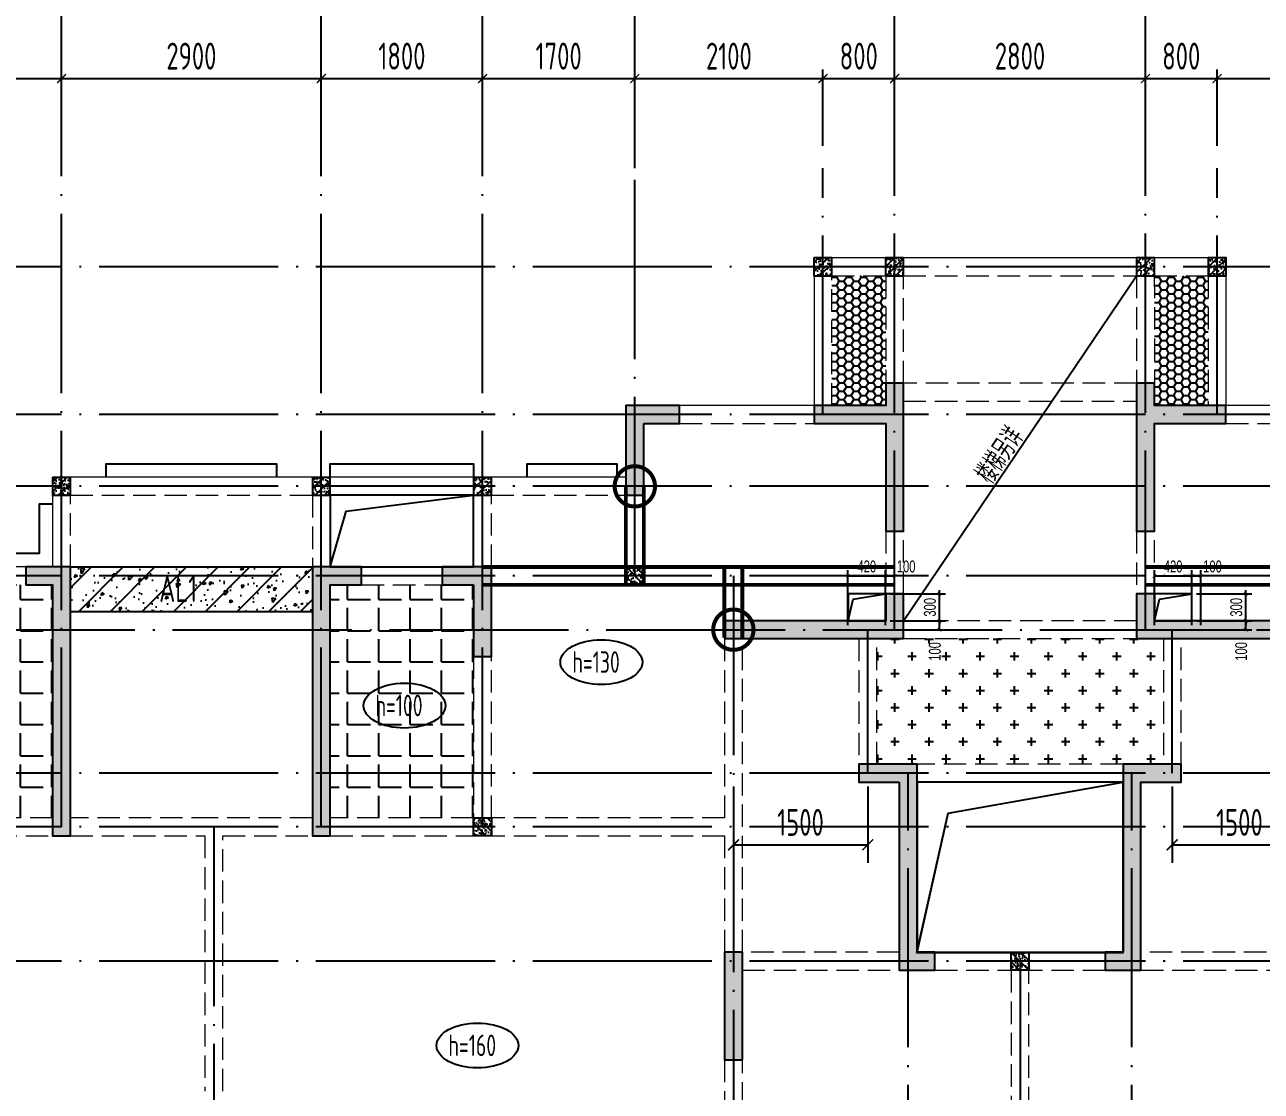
# Model space of a CAD drawing. Extents: x -812054 to 22247, y -644080 to 1003627.
# Drawn here: x -341071 to -327267, y -359974 to -348074 of the extents above; entities that cross this region are included whole.
import ezdxf
from ezdxf.enums import TextEntityAlignment as Align

# ---------------------------------------------------------------- set-up
doc = ezdxf.new("R2010")
doc.units = 0
doc.header["$LTSCALE"] = 1000
for name, pattern in [('DASH', [0.35, 0.25, -0.1]), ('DASHED', [0.75, 0.5, -0.25]), ('DOTE', [2.42, 2, -0.2, 0.02, -0.2])]:
    doc.linetypes.add(name, pattern=pattern)
doc.layers.get('0').update_dxf_attribs({"linetype": 'CONTINUOUS'})
doc.layers.get('DEFPOINTS').update_dxf_attribs({"linetype": 'CONTINUOUS'})
doc.layers.add('+公共字体', color=7, linetype='CONTINUOUS', lineweight=20)
for name, color, linetype in [('A-AXIS', 1, 'CONTINUOUS'), ('A-DOTE', 10, 'DOTE'), ('BEAM', 4, 'DASHED'), ('ROOF', 183, 'CONTINUOUS'), ('S-B板填充', 251, 'CONTINUOUS'), ('S-B板标注', 3, 'CONTINUOUS'), ('S-B板配筋号', 7, 'CONTINUOUS'), ('S-C承台编号', 6, 'CONTINUOUS'), ('S-D洞口', 4, 'CONTINUOUS'), ('S-D洞口标注', 3, 'CONTINUOUS'), ('S-L主梁线', 4, 'DASH'), ('S-Q墙填充', 252, 'CONTINUOUS'), ('S-Q墙实线', 6, 'CONTINUOUS'), ('S-Q墙标注', 3, 'CONTINUOUS'), ('S-Y一般标注', 3, 'CONTINUOUS'), ('S-板正筋', 2, 'CONTINUOUS'), ('S-构造柱', 212, 'CONTINUOUS'), ('TEXT', 2, 'CONTINUOUS'), ('水平筋标注', 7, 'CONTINUOUS'), ('看线', 251, 'CONTINUOUS')]:
    doc.layers.add(name, color=color, linetype=linetype)
doc.layers.add('配箍校核', color=34, linetype='CONTINUOUS', plot=False)
doc.styles.add('TSSD_DIMENSION', font='Tssdeng.shx', dxfattribs={"width": 0.7, "bigfont": 'tssdchn.shx'})
doc.styles.add('TSSD_REIN', font='tssdeng.shx', dxfattribs={"width": 0.7, "height": 300, "bigfont": 'tssdchn.shx'})
doc.styles.add('结构文字', font='zstxt.shx', dxfattribs={"width": 0.7, "bigfont": 'zshz.shx'})
doc.dimstyles.new('STRUCK', dxfattribs={"dimtxt": 400, "dimasz": 121, "dimexe": 200, "dimexo": 150, "dimgap": 115, "dimtad": 1, "dimdec": 0, "dimdsep": 46, "dimtxsty": '结构文字', "dimblk": 'ARCHTICK', "dimcen": 400, "dimclrd": 3, "dimclre": 3, "dimclrt": 7, "dimadec": 0, "dimazin": 0, "dimtfac": 1, "dimtdec": 0, "dimtix": 1, "dimtmove": 2, "dimatfit": 3, "dimldrblk": '_DIMX', "dimfxl": 1, "dimtolj": 1, "dimtzin": 0, "dimarcsym": 0})
doc.dimstyles.new('STRUCK30', dxfattribs={"dimscale": 0.33333, "dimtxt": 400, "dimasz": 121, "dimexe": 200, "dimexo": 150, "dimgap": 115, "dimtad": 1, "dimdec": 0, "dimdsep": 46, "dimtxsty": '结构文字', "dimblk": 'ARCHTICK', "dimcen": 400, "dimclrd": 3, "dimclre": 3, "dimclrt": 7, "dimadec": 0, "dimazin": 0, "dimtfac": 1, "dimtdec": 0, "dimtix": 1, "dimtmove": 2, "dimatfit": 3, "dimldrblk": '_DIMX', "dimfxl": 1, "dimtolj": 1, "dimtzin": 0, "dimarcsym": 0})
doc.dimstyles.new('TSSD_100_100', dxfattribs={"dimtxt": 300, "dimasz": 100, "dimexe": 100, "dimexo": 250, "dimgap": 100, "dimtad": 1, "dimdec": 0, "dimzin": 0, "dimdsep": 46, "dimtxsty": 'TSSD_DIMENSION', "dimblk": 'ARCHTICK', "dimcen": 0, "dimdle": 100, "dimclrt": 7, "dimadec": 0, "dimazin": 0, "dimtfac": 1, "dimtdec": 0, "dimtix": 1, "dimtmove": 2, "dimatfit": 3, "dimldrblk": 'ARCHTICK', "dimfxl": 1, "dimtolj": 1, "dimtzin": 0, "dimarcsym": 0})

# ---------------------------------------------------------------- blocks, each defined once
blk = doc.blocks.new('_ArchTick')
at = {"color": 0, "linetype": 'ByBlock', "const_width": 0.15}
blk.add_lwpolyline([(-0.5, -0.5), (0.5, 0.5)], dxfattribs=at)
blk = doc.blocks.new('*D148')
at = {"layer": 'DEFPOINTS', "color": 0, "transparency": 16777216}
for p in [(31400, 19250), (29600, 18250), (31400, 18250)]:
    blk.add_point(p, dxfattribs=at)
at = {"layer": 'S-Y一般标注', "color": 0, "lineweight": -2, "transparency": 16777216}
for p, q in [((29600, 18500), (29600, 19350)), ((31400, 18500), (31400, 19350)), ((29500, 19250), (31500, 19250))]:
    blk.add_line(p, q, dxfattribs=at)
at = {"layer": 'S-Y一般标注', "color": 0, "lineweight": -2, "transparency": 16777216, "xscale": 100, "yscale": 100, "zscale": 100, "rotation": 180}
blk.add_blockref('_ArchTick', (29600, 19250), dxfattribs=at)
at = {"layer": 'S-Y一般标注', "color": 0, "lineweight": -2, "transparency": 16777216, "xscale": 100, "yscale": 100, "zscale": 100}
blk.add_blockref('_ArchTick', (31400, 19250), dxfattribs=at)
at = {"layer": 'S-Y一般标注', "color": 7, "transparency": 16777216, "insert": (30500, 19500), "char_height": 300, "attachment_point": 5, "style": 'TSSD_DIMENSION'}
blk.add_mtext('\\A1;1800', dxfattribs=at)
blk = doc.blocks.new('*D149')
at = {"layer": 'DEFPOINTS', "color": 0, "transparency": 16777216}
for p in [(34300, 19250), (31400, 18250), (34300, 18250)]:
    blk.add_point(p, dxfattribs=at)
at = {"layer": 'S-Y一般标注', "color": 0, "lineweight": -2, "transparency": 16777216}
for p, q in [((31400, 18500), (31400, 19350)), ((34300, 18500), (34300, 19350)), ((31300, 19250), (34400, 19250))]:
    blk.add_line(p, q, dxfattribs=at)
at = {"layer": 'S-Y一般标注', "color": 0, "lineweight": -2, "transparency": 16777216, "xscale": 100, "yscale": 100, "zscale": 100, "rotation": 180}
blk.add_blockref('_ArchTick', (31400, 19250), dxfattribs=at)
at = {"layer": 'S-Y一般标注', "color": 0, "lineweight": -2, "transparency": 16777216, "xscale": 100, "yscale": 100, "zscale": 100}
blk.add_blockref('_ArchTick', (34300, 19250), dxfattribs=at)
at = {"layer": 'S-Y一般标注', "color": 7, "transparency": 16777216, "insert": (32850, 19500), "char_height": 300, "attachment_point": 5, "style": 'TSSD_DIMENSION'}
blk.add_mtext('\\A1;2900', dxfattribs=at)
blk = doc.blocks.new('*D150')
at = {"layer": 'DEFPOINTS', "color": 0, "transparency": 16777216}
for p in [(36100, 19250), (34300, 18250), (36100, 18250)]:
    blk.add_point(p, dxfattribs=at)
at = {"layer": 'S-Y一般标注', "color": 0, "lineweight": -2, "transparency": 16777216}
for p, q in [((34300, 18500), (34300, 19350)), ((36100, 18500), (36100, 19350)), ((34200, 19250), (36200, 19250))]:
    blk.add_line(p, q, dxfattribs=at)
at = {"layer": 'S-Y一般标注', "color": 0, "lineweight": -2, "transparency": 16777216, "xscale": 100, "yscale": 100, "zscale": 100, "rotation": 180}
blk.add_blockref('_ArchTick', (34300, 19250), dxfattribs=at)
at = {"layer": 'S-Y一般标注', "color": 0, "lineweight": -2, "transparency": 16777216, "xscale": 100, "yscale": 100, "zscale": 100}
blk.add_blockref('_ArchTick', (36100, 19250), dxfattribs=at)
at = {"layer": 'S-Y一般标注', "color": 7, "transparency": 16777216, "insert": (35200, 19500), "char_height": 300, "attachment_point": 5, "style": 'TSSD_DIMENSION'}
blk.add_mtext('\\A1;1800', dxfattribs=at)
blk = doc.blocks.new('*D151')
at = {"layer": 'DEFPOINTS', "color": 0, "transparency": 16777216}
for p in [(37800, 19250), (36100, 18250), (37800, 18250)]:
    blk.add_point(p, dxfattribs=at)
at = {"layer": 'S-Y一般标注', "color": 0, "lineweight": -2, "transparency": 16777216}
for p, q in [((36100, 18500), (36100, 19350)), ((37800, 18500), (37800, 19350)), ((36000, 19250), (37900, 19250))]:
    blk.add_line(p, q, dxfattribs=at)
at = {"layer": 'S-Y一般标注', "color": 0, "lineweight": -2, "transparency": 16777216, "xscale": 100, "yscale": 100, "zscale": 100, "rotation": 180}
blk.add_blockref('_ArchTick', (36100, 19250), dxfattribs=at)
at = {"layer": 'S-Y一般标注', "color": 0, "lineweight": -2, "transparency": 16777216, "xscale": 100, "yscale": 100, "zscale": 100}
blk.add_blockref('_ArchTick', (37800, 19250), dxfattribs=at)
at = {"layer": 'S-Y一般标注', "color": 7, "transparency": 16777216, "insert": (36950, 19500), "char_height": 300, "attachment_point": 5, "style": 'TSSD_DIMENSION'}
blk.add_mtext('\\A1;1700', dxfattribs=at)
blk = doc.blocks.new('*D152')
at = {"layer": 'DEFPOINTS', "color": 0, "transparency": 16777216}
for p in [(40700, 19250), (39900, 18250), (40700, 18250)]:
    blk.add_point(p, dxfattribs=at)
at = {"layer": 'S-Y一般标注', "color": 0, "lineweight": -2, "transparency": 16777216}
for p, q in [((39900, 18500), (39900, 19350)), ((40700, 18500), (40700, 19350)), ((39800, 19250), (40800, 19250))]:
    blk.add_line(p, q, dxfattribs=at)
at = {"layer": 'S-Y一般标注', "color": 0, "lineweight": -2, "transparency": 16777216, "xscale": 100, "yscale": 100, "zscale": 100, "rotation": 180}
blk.add_blockref('_ArchTick', (39900, 19250), dxfattribs=at)
at = {"layer": 'S-Y一般标注', "color": 0, "lineweight": -2, "transparency": 16777216, "xscale": 100, "yscale": 100, "zscale": 100}
blk.add_blockref('_ArchTick', (40700, 19250), dxfattribs=at)
at = {"layer": 'S-Y一般标注', "color": 7, "transparency": 16777216, "insert": (40300, 19500), "char_height": 300, "attachment_point": 5, "style": 'TSSD_DIMENSION'}
blk.add_mtext('\\A1;800', dxfattribs=at)
blk = doc.blocks.new('*D153')
at = {"layer": 'DEFPOINTS', "color": 0, "transparency": 16777216}
for p in [(43500, 19250), (40700, 18250), (43500, 18250)]:
    blk.add_point(p, dxfattribs=at)
at = {"layer": 'S-Y一般标注', "color": 0, "lineweight": -2, "transparency": 16777216}
for p, q in [((40700, 18500), (40700, 19350)), ((43500, 18500), (43500, 19350)), ((40600, 19250), (43600, 19250))]:
    blk.add_line(p, q, dxfattribs=at)
at = {"layer": 'S-Y一般标注', "color": 0, "lineweight": -2, "transparency": 16777216, "xscale": 100, "yscale": 100, "zscale": 100, "rotation": 180}
blk.add_blockref('_ArchTick', (40700, 19250), dxfattribs=at)
at = {"layer": 'S-Y一般标注', "color": 0, "lineweight": -2, "transparency": 16777216, "xscale": 100, "yscale": 100, "zscale": 100}
blk.add_blockref('_ArchTick', (43500, 19250), dxfattribs=at)
at = {"layer": 'S-Y一般标注', "color": 7, "transparency": 16777216, "insert": (42100, 19500), "char_height": 300, "attachment_point": 5, "style": 'TSSD_DIMENSION'}
blk.add_mtext('\\A1;2800', dxfattribs=at)
blk = doc.blocks.new('*D154')
at = {"layer": 'DEFPOINTS', "color": 0, "transparency": 16777216}
for p in [(46400, 19250), (44300, 18250), (46400, 18250)]:
    blk.add_point(p, dxfattribs=at)
at = {"layer": 'S-Y一般标注', "color": 0, "lineweight": -2, "transparency": 16777216}
for p, q in [((44300, 18500), (44300, 19350)), ((46400, 18500), (46400, 19350)), ((44200, 19250), (46500, 19250))]:
    blk.add_line(p, q, dxfattribs=at)
at = {"layer": 'S-Y一般标注', "color": 0, "lineweight": -2, "transparency": 16777216, "xscale": 100, "yscale": 100, "zscale": 100, "rotation": 180}
blk.add_blockref('_ArchTick', (44300, 19250), dxfattribs=at)
at = {"layer": 'S-Y一般标注', "color": 0, "lineweight": -2, "transparency": 16777216, "xscale": 100, "yscale": 100, "zscale": 100}
blk.add_blockref('_ArchTick', (46400, 19250), dxfattribs=at)
at = {"layer": 'S-Y一般标注', "color": 7, "transparency": 16777216, "insert": (45742, 19500), "char_height": 300, "attachment_point": 5, "style": 'TSSD_DIMENSION'}
blk.add_mtext('\\A1;2100', dxfattribs=at)
blk = doc.blocks.new('*D172')
at = {"layer": 'DEFPOINTS', "color": 0, "transparency": 16777216}
for p in [(39900, 19250), (37800, 18250), (39900, 18250)]:
    blk.add_point(p, dxfattribs=at)
at = {"layer": 'S-Y一般标注', "color": 0, "lineweight": -2, "transparency": 16777216}
for p, q in [((37800, 18500), (37800, 19350)), ((39900, 18500), (39900, 19350)), ((37700, 19250), (40000, 19250))]:
    blk.add_line(p, q, dxfattribs=at)
at = {"layer": 'S-Y一般标注', "color": 0, "lineweight": -2, "transparency": 16777216, "xscale": 100, "yscale": 100, "zscale": 100, "rotation": 180}
blk.add_blockref('_ArchTick', (37800, 19250), dxfattribs=at)
at = {"layer": 'S-Y一般标注', "color": 0, "lineweight": -2, "transparency": 16777216, "xscale": 100, "yscale": 100, "zscale": 100}
blk.add_blockref('_ArchTick', (39900, 19250), dxfattribs=at)
at = {"layer": 'S-Y一般标注', "color": 7, "transparency": 16777216, "insert": (38850, 19500), "char_height": 300, "attachment_point": 5, "style": 'TSSD_DIMENSION'}
blk.add_mtext('\\A1;2100', dxfattribs=at)
blk = doc.blocks.new('*D173')
at = {"layer": 'DEFPOINTS', "color": 0, "transparency": 16777216}
for p in [(44300, 19250), (43500, 18250), (44300, 18250)]:
    blk.add_point(p, dxfattribs=at)
at = {"layer": 'S-Y一般标注', "color": 0, "lineweight": -2, "transparency": 16777216}
for p, q in [((43500, 18500), (43500, 19350)), ((44300, 18500), (44300, 19350)), ((43400, 19250), (44400, 19250))]:
    blk.add_line(p, q, dxfattribs=at)
at = {"layer": 'S-Y一般标注', "color": 0, "lineweight": -2, "transparency": 16777216, "xscale": 100, "yscale": 100, "zscale": 100, "rotation": 180}
blk.add_blockref('_ArchTick', (43500, 19250), dxfattribs=at)
at = {"layer": 'S-Y一般标注', "color": 0, "lineweight": -2, "transparency": 16777216, "xscale": 100, "yscale": 100, "zscale": 100}
blk.add_blockref('_ArchTick', (44300, 19250), dxfattribs=at)
at = {"layer": 'S-Y一般标注', "color": 7, "transparency": 16777216, "insert": (43900, 19500), "char_height": 300, "attachment_point": 5, "style": 'TSSD_DIMENSION'}
blk.add_mtext('\\A1;800', dxfattribs=at)
blk = doc.blocks.new('20210729.03504727')
at = {"layer": '看线', "color": 202, "ltscale": 0.5}
for points in [[(26800, 10800), (26800, 10950), (28700, 10950), (28700, 10800)], [(29300, 10800), (29300, 10950), (30900, 10950), (30900, 10800)], [(31500, 10800), (31500, 10950), (32500, 10950), (32500, 10800)], [(26200, 10500), (26050, 10500), (26050, 9950), (24500, 9950)]]:
    blk.add_lwpolyline(points, dxfattribs=at)
blk = doc.blocks.new('*D1362')
at = {"layer": 'DEFPOINTS', "color": 0, "transparency": 16777216}
for p in [(-328041, -354424), (-327441, -354424), (-328041, -354724)]:
    blk.add_point(p, dxfattribs=at)
at = {"layer": 'S-D洞口标注', "color": 3, "lineweight": -2, "transparency": 16777216}
for p, q in [((-327991, -354424), (-327374, -354424)), ((-327441, -354424), (-327441, -354383)), ((-327441, -354724), (-327441, -354424)), ((-327991, -354724), (-327374, -354724)), ((-327441, -354724), (-327441, -354764))]:
    blk.add_line(p, q, dxfattribs=at)
at = {"layer": 'S-D洞口标注', "color": 3, "lineweight": -2, "transparency": 16777216, "xscale": 40.33293, "yscale": 40.33293, "zscale": 40.33293}
for p, rotation in [((-327441, -354424), 270), ((-327441, -354724), 90)]:
    blk.add_blockref('_ArchTick', p, dxfattribs=dict(at, rotation=rotation))
at = {"layer": 'S-D洞口标注', "color": 7, "transparency": 16777216, "insert": (-327546, -354574), "char_height": 133.3, "attachment_point": 5, "rotation": 90, "style": '结构文字'}
blk.add_mtext('\\A1;300', dxfattribs=at)
blk = doc.blocks.new('_DIMX')
blk.add_line((-150, 0), (150, 0))
at = {"const_width": 50}
blk.add_lwpolyline([(-70, -70), (70, 70)], dxfattribs=at)
blk = doc.blocks.new('*D1363')
at = {"layer": 'DEFPOINTS', "color": 0, "transparency": 16777216}
for p in [(-328041, -354224), (-328461, -354824), (-328041, -354824)]:
    blk.add_point(p, dxfattribs=at)
at = {"layer": 'S-D洞口标注', "color": 3, "lineweight": -2, "transparency": 16777216}
for p, q in [((-328461, -354774), (-328461, -354158)), ((-328041, -354774), (-328041, -354158)), ((-328461, -354224), (-328041, -354224))]:
    blk.add_line(p, q, dxfattribs=at)
at = {"layer": 'S-D洞口标注', "color": 3, "lineweight": -2, "transparency": 16777216, "xscale": 40.33293, "yscale": 40.33293, "zscale": 40.33293, "rotation": 180}
blk.add_blockref('_ArchTick', (-328461, -354224), dxfattribs=at)
at = {"layer": 'S-D洞口标注', "color": 3, "lineweight": -2, "transparency": 16777216, "xscale": 40.33293, "yscale": 40.33293, "zscale": 40.33293}
blk.add_blockref('_ArchTick', (-328041, -354224), dxfattribs=at)
at = {"layer": 'S-D洞口标注', "color": 7, "transparency": 16777216, "insert": (-328251, -354119), "char_height": 133.3, "attachment_point": 5, "style": '结构文字'}
blk.add_mtext('\\A1;420', dxfattribs=at)
blk = doc.blocks.new('*D1364')
at = {"layer": 'DEFPOINTS', "color": 0, "transparency": 16777216}
for p in [(-327941, -354224), (-328041, -354824), (-327941, -354824)]:
    blk.add_point(p, dxfattribs=at)
at = {"layer": 'S-D洞口标注', "color": 3, "lineweight": -2, "transparency": 16777216}
for p, q in [((-328041, -354774), (-328041, -354158)), ((-327941, -354774), (-327941, -354158)), ((-328041, -354224), (-327941, -354224))]:
    blk.add_line(p, q, dxfattribs=at)
at = {"layer": 'S-D洞口标注', "color": 3, "lineweight": -2, "transparency": 16777216, "xscale": 40.33293, "yscale": 40.33293, "zscale": 40.33293, "rotation": 180}
blk.add_blockref('_ArchTick', (-328041, -354224), dxfattribs=at)
at = {"layer": 'S-D洞口标注', "color": 3, "lineweight": -2, "transparency": 16777216, "xscale": 40.33293, "yscale": 40.33293, "zscale": 40.33293}
blk.add_blockref('_ArchTick', (-327941, -354224), dxfattribs=at)
at = {"layer": 'S-D洞口标注', "color": 7, "transparency": 16777216, "insert": (-327812, -354119), "char_height": 133.3, "attachment_point": 5, "style": '结构文字'}
blk.add_mtext('\\A1;100', dxfattribs=at)
blk = doc.blocks.new('*D1365')
at = {"layer": 'DEFPOINTS', "color": 0, "transparency": 16777216}
for p in [(-328041, -354724), (-327441, -354724), (-328041, -354824)]:
    blk.add_point(p, dxfattribs=at)
at = {"layer": 'S-D洞口标注', "color": 3, "lineweight": -2, "transparency": 16777216}
for p, q in [((-327991, -354724), (-327374, -354724)), ((-327441, -354824), (-327441, -354724)), ((-327991, -354824), (-327374, -354824))]:
    blk.add_line(p, q, dxfattribs=at)
at = {"layer": 'S-D洞口标注', "color": 3, "lineweight": -2, "transparency": 16777216, "xscale": 40.33293, "yscale": 40.33293, "zscale": 40.33293}
for p, rotation in [((-327441, -354724), 90), ((-327441, -354824), 270)]:
    blk.add_blockref('_ArchTick', p, dxfattribs=dict(at, rotation=rotation))
at = {"layer": 'S-D洞口标注', "color": 7, "transparency": 16777216, "insert": (-327491, -355066), "char_height": 133.3, "attachment_point": 5, "rotation": 90, "style": '结构文字'}
blk.add_mtext('\\A1;100', dxfattribs=at)
blk = doc.blocks.new('*D1366')
at = {"layer": 'DEFPOINTS', "color": 0, "transparency": 16777216}
for p in [(-331461, -354424), (-330861, -354424), (-331461, -354724)]:
    blk.add_point(p, dxfattribs=at)
at = {"layer": 'S-D洞口标注', "color": 3, "lineweight": -2, "transparency": 16777216}
for p, q in [((-331411, -354424), (-330794, -354424)), ((-330861, -354424), (-330861, -354383)), ((-330861, -354724), (-330861, -354424)), ((-331411, -354724), (-330794, -354724)), ((-330861, -354724), (-330861, -354764))]:
    blk.add_line(p, q, dxfattribs=at)
at = {"layer": 'S-D洞口标注', "color": 3, "lineweight": -2, "transparency": 16777216, "xscale": 40.33293, "yscale": 40.33293, "zscale": 40.33293}
for p, rotation in [((-330861, -354424), 270), ((-330861, -354724), 90)]:
    blk.add_blockref('_ArchTick', p, dxfattribs=dict(at, rotation=rotation))
at = {"layer": 'S-D洞口标注', "color": 7, "transparency": 16777216, "insert": (-330966, -354574), "char_height": 133.3, "attachment_point": 5, "rotation": 90, "style": '结构文字'}
blk.add_mtext('\\A1;300', dxfattribs=at)
blk = doc.blocks.new('*D1367')
at = {"layer": 'DEFPOINTS', "color": 0, "transparency": 16777216}
for p in [(-331461, -354224), (-331881, -354824), (-331461, -354824)]:
    blk.add_point(p, dxfattribs=at)
at = {"layer": 'S-D洞口标注', "color": 3, "lineweight": -2, "transparency": 16777216}
for p, q in [((-331881, -354774), (-331881, -354158)), ((-331461, -354774), (-331461, -354158)), ((-331881, -354224), (-331461, -354224))]:
    blk.add_line(p, q, dxfattribs=at)
at = {"layer": 'S-D洞口标注', "color": 3, "lineweight": -2, "transparency": 16777216, "xscale": 40.33293, "yscale": 40.33293, "zscale": 40.33293, "rotation": 180}
blk.add_blockref('_ArchTick', (-331881, -354224), dxfattribs=at)
at = {"layer": 'S-D洞口标注', "color": 3, "lineweight": -2, "transparency": 16777216, "xscale": 40.33293, "yscale": 40.33293, "zscale": 40.33293}
blk.add_blockref('_ArchTick', (-331461, -354224), dxfattribs=at)
at = {"layer": 'S-D洞口标注', "color": 7, "transparency": 16777216, "insert": (-331671, -354119), "char_height": 133.3, "attachment_point": 5, "style": '结构文字'}
blk.add_mtext('\\A1;420', dxfattribs=at)
blk = doc.blocks.new('*D1368')
at = {"layer": 'DEFPOINTS', "color": 0, "transparency": 16777216}
for p in [(-331361, -354224), (-331461, -354824), (-331361, -354824)]:
    blk.add_point(p, dxfattribs=at)
at = {"layer": 'S-D洞口标注', "color": 3, "lineweight": -2, "transparency": 16777216}
for p, q in [((-331461, -354774), (-331461, -354158)), ((-331361, -354774), (-331361, -354158)), ((-331461, -354224), (-331361, -354224))]:
    blk.add_line(p, q, dxfattribs=at)
at = {"layer": 'S-D洞口标注', "color": 3, "lineweight": -2, "transparency": 16777216, "xscale": 40.33293, "yscale": 40.33293, "zscale": 40.33293, "rotation": 180}
blk.add_blockref('_ArchTick', (-331461, -354224), dxfattribs=at)
at = {"layer": 'S-D洞口标注', "color": 3, "lineweight": -2, "transparency": 16777216, "xscale": 40.33293, "yscale": 40.33293, "zscale": 40.33293}
blk.add_blockref('_ArchTick', (-331361, -354224), dxfattribs=at)
at = {"layer": 'S-D洞口标注', "color": 7, "transparency": 16777216, "insert": (-331232, -354119), "char_height": 133.3, "attachment_point": 5, "style": '结构文字'}
blk.add_mtext('\\A1;100', dxfattribs=at)
blk = doc.blocks.new('*D1369')
at = {"layer": 'DEFPOINTS', "color": 0, "transparency": 16777216}
for p in [(-331461, -354724), (-330861, -354724), (-331461, -354824)]:
    blk.add_point(p, dxfattribs=at)
at = {"layer": 'S-D洞口标注', "color": 3, "lineweight": -2, "transparency": 16777216}
for p, q in [((-331411, -354724), (-330794, -354724)), ((-330861, -354824), (-330861, -354724)), ((-331411, -354824), (-330794, -354824))]:
    blk.add_line(p, q, dxfattribs=at)
at = {"layer": 'S-D洞口标注', "color": 3, "lineweight": -2, "transparency": 16777216, "xscale": 40.33293, "yscale": 40.33293, "zscale": 40.33293}
for p, rotation in [((-330861, -354724), 90), ((-330861, -354824), 270)]:
    blk.add_blockref('_ArchTick', p, dxfattribs=dict(at, rotation=rotation))
at = {"layer": 'S-D洞口标注', "color": 7, "transparency": 16777216, "insert": (-330911, -355066), "char_height": 133.3, "attachment_point": 5, "rotation": 90, "style": '结构文字'}
blk.add_mtext('\\A1;100', dxfattribs=at)
blk = doc.blocks.new('20210803.22403995')
at = {"layer": '+公共字体', "color": 2, "const_width": 45}
for points in [[(-831038, -168387, 1), (-831038, -167937, 1), (-831038, -168387, -1)], [(-829938, -169986, 1), (-829938, -169536, 1), (-829938, -169986, -1)]]:
    blk.add_lwpolyline(points, format="xyb", dxfattribs=at)
blk = doc.blocks.new('20210807.15312446')
at = {"layer": 'S-Q墙填充'}
h = blk.add_hatch(color=252, dxfattribs=at)
h.dxf.hatch_style = 1
h.paths.add_polyline_path([(97216, 67840), (97216, 68190), (97016, 68190), (97016, 67940), (96216, 67940), (96216, 67740), (97016, 67740), (97016, 66540), (97216, 66540)])
h = blk.add_hatch(color=252, dxfattribs=at)
h.dxf.hatch_style = 1
h.paths.add_polyline_path([(99816, 67840), (99816, 66540), (100016, 66540), (100016, 67740), (100815, 67740), (100815, 67940), (100016, 67940), (100016, 68190), (99816, 68190)])
h = blk.add_hatch(color=252, dxfattribs=at)
h.dxf.hatch_style = 1
h.paths.add_polyline_path([(94316, 67740), (94716, 67740), (94716, 67940), (94116, 67940), (94116, 66940), (94316, 66940)])
h = blk.add_hatch(color=252, dxfattribs=at)
h.dxf.hatch_style = 1
h.paths.add_polyline_path([(87916, 66140), (87416, 66140), (87416, 65940), (87716, 65940), (87716, 63140), (87916, 63140)])
h = blk.add_hatch(color=252, dxfattribs=at)
h.dxf.hatch_style = 1
h.paths.add_polyline_path([(90616, 66140), (90616, 63140), (90816, 63140), (90816, 65940), (91166, 65940), (91166, 66140)])
h = blk.add_hatch(color=252, dxfattribs=at)
h.dxf.hatch_style = 1
h.paths.add_polyline_path([(92416, 65940), (92416, 65140), (92616, 65140), (92616, 66140), (92066, 66140), (92066, 65940)])
h = blk.add_hatch(color=252, dxfattribs=at)
h.dxf.hatch_style = 1
h.paths.add_polyline_path([(95216, 65340), (96816, 65340), (97216, 65340), (97216, 65840), (97016, 65840), (97016, 65540), (96816, 65540), (95216, 65540)])
h = blk.add_hatch(color=252, dxfattribs=at)
h.dxf.hatch_style = 1
h.paths.add_polyline_path([(100016, 65540), (100016, 65840), (99816, 65840), (99816, 65340), (100216, 65340), (101816, 65340), (101816, 65540), (100216, 65540)])
h = blk.add_hatch(color=252, dxfattribs=at)
h.dxf.hatch_style = 1
h.paths.add_polyline_path([(97166, 63740), (97166, 61640), (97566, 61640), (97566, 61840), (97366, 61840), (97366, 63940), (96716, 63940), (96716, 63740)])
h = blk.add_hatch(color=252, dxfattribs=at)
h.dxf.hatch_style = 1
h.paths.add_polyline_path([(99666, 61840), (99466, 61840), (99466, 61640), (99866, 61640), (99866, 63740), (100316, 63740), (100316, 63940), (99666, 63940)])
h = blk.add_hatch(color=252, dxfattribs=at)
h.dxf.hatch_style = 1
h.paths.add_polyline_path([(95416, 60640), (95416, 61840), (95216, 61840), (95216, 60640)])
at = {"layer": 'S-D洞口', "color": 5}
for points in [[(90816, 66140), (92416, 66140), (92416, 66940), (90816, 66940), (90816, 66140), (90993, 66762), (92416, 66940)], [(97366, 61840), (99666, 61840), (99666, 63740), (97366, 63740), (97366, 61840), (97712, 63393), (99666, 63740)]]:
    blk.add_lwpolyline(points, dxfattribs=at)
at = {"layer": 'S-L主梁线', "linetype": 'ByBlock', "lineweight": 18}
for p, q in [((96216, 69590), (96216, 67940)), ((97116, 69590), (96216, 69590)), ((99916, 69590), (97116, 69590)), ((100816, 69590), (99916, 69590)), ((100816, 67940), (100816, 69590)), ((96216, 67940), (94716, 67940)), ((102316, 67940), (100816, 67940)), ((87716, 67140), (87716, 66140)), ((90716, 67140), (87716, 67140)), ((92516, 67140), (90716, 67140)), ((94116, 67140), (92516, 67140)), ((90816, 66940), (92416, 66940)), ((90816, 66140), (90816, 66940)), ((92416, 66940), (92416, 66140)), ((87416, 66140), (86016, 66140)), ((92066, 66140), (91166, 66140)), ((97366, 63740), (99666, 63740)), ((98516, 61840), (97566, 61840)), ((99466, 61840), (98516, 61840))]:
    blk.add_line(p, q, dxfattribs=at)
at = {"layer": 'S-L主梁线', "linetype": 'DASH', "lineweight": 18}
for p, q in [((96416, 69390), (97016, 69390)), ((96416, 67940), (96416, 69390)), ((97016, 69390), (97016, 68190)), ((97216, 69390), (99816, 69390)), ((97216, 68190), (97216, 69390)), ((99816, 69390), (99816, 68190)), ((100015, 69390), (100016, 68190)), ((100016, 69390), (100616, 69390)), ((100616, 69390), (100616, 67940)), ((99815, 68190), (97216, 68190)), ((97216, 67990), (99816, 67990)), ((94716, 67740), (96216, 67740)), ((100816, 67740), (102316, 67740)), ((87916, 66940), (90616, 66940)), ((87916, 66140), (87916, 66940)), ((90616, 66940), (90616, 66140)), ((92616, 66940), (94116, 66940)), ((92616, 66140), (92616, 66940)), ((97016, 66540), (97016, 65840)), ((97216, 65840), (97216, 66540)), ((99816, 66540), (99816, 65840)), ((100016, 65840), (100016, 66540)), ((86016, 65940), (87416, 65940)), ((91166, 65940), (92066, 65940)), ((99816, 65540), (97216, 65540)), ((95216, 65340), (95216, 63340)), ((95416, 63240), (95416, 65340)), ((96716, 65340), (96716, 63940)), ((96916, 63940), (96916, 65340)), ((97216, 65340), (99816, 65340)), ((100116, 65340), (100116, 63940)), ((100316, 63940), (100316, 65340)), ((92416, 65140), (92416, 63340)), ((92616, 63340), (92616, 65140)), ((99666, 63940), (97366, 63940)), ((87716, 63340), (86016, 63340)), ((89516, 63340), (87916, 63340)), ((90616, 63340), (89516, 63340)), ((92416, 63340), (90816, 63340)), ((95216, 63340), (92616, 63340)), ((95416, 61840), (95416, 63240)), ((86016, 63140), (87716, 63140)), ((87916, 63140), (89416, 63140)), ((89416, 63140), (89416, 60290)), ((89616, 63140), (90616, 63140)), ((89616, 60290), (89616, 63140)), ((90816, 63140), (92516, 63140)), ((92516, 63140), (95216, 63140)), ((95216, 63140), (95216, 61840)), ((97166, 61840), (95416, 61840)), ((101616, 61840), (99866, 61840)), ((95416, 61640), (97166, 61640)), ((97566, 61640), (98516, 61640)), ((98416, 61640), (98416, 57640)), ((98516, 61640), (99466, 61640)), ((98616, 57640), (98616, 61640)), ((99866, 61640), (101616, 61640)), ((95216, 60640), (95216, 59090)), ((95416, 59090), (95416, 60640))]:
    blk.add_line(p, q, dxfattribs=at)
at = {"layer": 'S-Q墙实线'}
blk.add_lwpolyline([(97216, 67840), (97216, 68190), (97016, 68190), (97016, 67940), (96216, 67940), (96216, 67740), (97016, 67740), (97016, 66540), (97216, 66540), (97216, 67840)], dxfattribs=at)
for points in [[(99816, 67840), (99816, 66540), (100016, 66540), (100016, 67740), (100815, 67740), (100815, 67940), (100016, 67940), (100016, 68190), (99816, 68190)], [(94316, 67740), (94716, 67740), (94716, 67940), (94116, 67940), (94116, 66940), (94316, 66940)], [(87916, 66140), (87416, 66140), (87416, 65940), (87716, 65940), (87716, 63140), (87916, 63140)], [(90616, 66140), (90616, 63140), (90816, 63140), (90816, 65940), (91166, 65940), (91166, 66140)], [(92416, 65940), (92416, 65140), (92616, 65140), (92616, 66140), (92066, 66140), (92066, 65940)], [(95216, 65340), (96816, 65340), (97216, 65340), (97216, 65840), (97016, 65840), (97016, 65540), (96816, 65540), (95216, 65540)], [(100016, 65540), (100016, 65840), (99816, 65840), (99816, 65340), (100216, 65340), (101816, 65340), (101816, 65540), (100216, 65540)], [(97166, 63740), (97166, 61640), (97566, 61640), (97566, 61840), (97366, 61840), (97366, 63940), (96716, 63940), (96716, 63740)], [(99666, 61840), (99466, 61840), (99466, 61640), (99866, 61640), (99866, 63740), (100316, 63740), (100316, 63940), (99666, 63940)], [(95416, 60640), (95416, 61840), (95216, 61840), (95216, 60640)]]:
    blk.add_lwpolyline(points, close=True, dxfattribs=at)
blk = doc.blocks.new('20210730.02141516')
at = {"layer": 'S-构造柱'}
h = blk.add_hatch(dxfattribs=at)
h.set_pattern_fill('ARMORED', color=256, scale=15, angle=-90, style=0)
h.set_pattern_definition([(320, (-154189.41, 3278673.45), (-9.4128202, -107.5890274), [11.25, -123.75]), (265, (-154189.41, 3278673.45), (112.82882, 20.8127), [9, -99]), (10.4514, (-154190.19, 3278664.49), (103.4159313, -86.7764073), [9.5610285, -105.1713168]), (316.1842, (-154159.41, 3278673.45), (-24.827852, -160.0861573), [16.875, -185.625]), (6.6356, (-154161.48, 3278660.11), (146.117681, -140.199406), [14.341543, -157.75695]), (261.1842, (-154159.41, 3278673.45), (146.11779, -140.199292), [13.5, -148.5]), (291, (-154166.91, 3278658.45), (-60.3928336, -89.5360578), [11.25, -123.75]), (236, (-154166.91, 3278658.45), (108.7725068, -36.4972998), [9, -99]), (341.4514, (-154171.94, 3278650.99), (48.3795745, -126.0333943), [9.5610285, -105.1713168]), (307.5, (-154189.41, 3278673.454), (49.93407807, -1.8239783), [0, -97.8, 0, -100.5, 0, -99.375]), (277.5, (-154189.41, 3278673.454), (59.1617568, -39.4604306), [0, -57.3, 0, -95.55, 0, -37.875]), (237.5, (-154189.41, 3278706.904), (-3.38323076, -80.07336543), [0, -37.5, 0, -117, 0, -155.25]), (227.5, (-154189.41, 3278721.904), (15.0157473, -87.4779254), [0, -48.75, 0, -77.7, 0, -110.25]), (315, (-154189.41, 3278673.454), (53.0330086, 53.0330086), [])])
h.paths.add_polyline_path([(200, 200), (200, 0), (0, 0), (0, 200)])
blk.add_lwpolyline([(200, 200), (200, 0), (0, 0), (0, 200)], close=True, dxfattribs=at)
blk = doc.blocks.new('20210809.18285270')
at = {"layer": 'ROOF', "xscale": -1, "rotation": 4.61764226855621e-08}
for p in [(35500, 12550), (36300, 12550), (39100, 12550), (39900, 12550), (27000, 10100), (29900, 10100), (31700, 10100)]:
    blk.add_blockref('20210730.02141516', p, dxfattribs=at)
at = {"layer": 'ROOF', "rotation": 359.9999999538236}
for p in [(33200, 9100), (37500, 4800)]:
    blk.add_blockref('20210730.02141516', p, dxfattribs=at)
at = {"layer": 'ROOF'}
blk.add_blockref('20210730.02141516', (31500, 6300), dxfattribs=at)
blk = doc.blocks.new('*D308')
at = {"layer": 'DEFPOINTS', "color": 0, "transparency": 16777216}
for p in [(-180458, -4859), (-178959, -4859), (-178959, -5659)]:
    blk.add_point(p, dxfattribs=at)
at = {"layer": 'S-Q墙标注', "color": 3, "lineweight": -2, "transparency": 16777216}
for p, q in [((-180458, -5009), (-180458, -5859)), ((-178959, -5009), (-178959, -5859)), ((-180458, -5659), (-178959, -5659))]:
    blk.add_line(p, q, dxfattribs=at)
at = {"layer": 'S-Q墙标注', "color": 3, "lineweight": -2, "transparency": 16777216, "xscale": 121, "yscale": 121, "zscale": 121, "rotation": 180}
blk.add_blockref('_ArchTick', (-180458, -5659), dxfattribs=at)
at = {"layer": 'S-Q墙标注', "color": 3, "lineweight": -2, "transparency": 16777216, "xscale": 121, "yscale": 121, "zscale": 121}
blk.add_blockref('_ArchTick', (-178959, -5659), dxfattribs=at)
at = {"layer": 'S-Q墙标注', "color": 7, "transparency": 16777216, "insert": (-179709, -5409), "char_height": 300, "attachment_point": 5, "style": 'TSSD_REIN'}
blk.add_mtext('\\A1;1500', dxfattribs=at)
blk = doc.blocks.new('*D309')
at = {"layer": 'DEFPOINTS', "color": 0, "transparency": 16777216}
for p in [(-175559, -4859), (-174059, -4859), (-174059, -5659)]:
    blk.add_point(p, dxfattribs=at)
at = {"layer": 'S-Q墙标注', "color": 3, "lineweight": -2, "transparency": 16777216}
for p, q in [((-175559, -5009), (-175559, -5859)), ((-174059, -5009), (-174059, -5859)), ((-175559, -5659), (-174059, -5659))]:
    blk.add_line(p, q, dxfattribs=at)
at = {"layer": 'S-Q墙标注', "color": 3, "lineweight": -2, "transparency": 16777216, "xscale": 121, "yscale": 121, "zscale": 121, "rotation": 180}
blk.add_blockref('_ArchTick', (-175559, -5659), dxfattribs=at)
at = {"layer": 'S-Q墙标注', "color": 3, "lineweight": -2, "transparency": 16777216, "xscale": 121, "yscale": 121, "zscale": 121}
blk.add_blockref('_ArchTick', (-174059, -5659), dxfattribs=at)
at = {"layer": 'S-Q墙标注', "color": 7, "transparency": 16777216, "insert": (-174809, -5409), "char_height": 300, "attachment_point": 5, "style": 'TSSD_REIN'}
blk.add_mtext('\\A1;1500', dxfattribs=at)
blk = doc.blocks.new('20210726.16395156')
at = {"layer": 'A-AXIS'}
for p, q in [((31400, 18249.9), (31400, 21049.9)), ((34300, 18249.9), (34300, 21049.9)), ((36100, 18249.9), (36100, 21049.9)), ((37800, 18249.9), (37800, 21049.9)), ((40700, 18249.9), (40700, 21049.9)), ((43500, 18249.9), (43500, 21049.9))]:
    blk.add_line(p, q, dxfattribs=at)
at = {"layer": 'A-DOTE'}
for p, q in [((31400, 10900), (31400, 18249.9)), ((34300, 10900), (34300, 18249.9)), ((36100, 10900), (36100, 18249.9)), ((37800, 13700), (37800, 18249.9)), ((39900, 15500), (39900, 18249.9)), ((40700, 13100.3), (40700, 18249.9)), ((43500, 13100.3), (43500, 18249.9)), ((44300, 15500), (44300, 18249.9)), ((55600, 17150), (3600, 17150)), ((55600, 15500), (3600, 15500)), ((55600, 14700), (3600, 14700)), ((55600, 13700), (3600, 13700)), ((38900.2, 13700), (38900, 3600)), ((3600, 13100.3), (55600, 13100.3)), ((40400, 11500), (40400, 13100)), ((43800, 11500), (43800, 13100)), ((55600, 11500), (3600, 11500)), ((40850, 3600.2), (40850, 11500)), ((43350, 3600.2), (43350, 11500)), ((55600, 10900), (3600, 10900)), ((33100, 10900), (33100, 3600)), ((55600, 9400), (3600, 9400)), ((42100, 9400), (42100, 3600))]:
    blk.add_line(p, q, dxfattribs=at)
at = {"layer": 'S-Y一般标注'}
for base, p1, p2, picture, middle in [((31400, 19249.9), (29600, 18249.9), (31400, 18249.9), '*D148', (30500, 19499.9)), ((34300, 19249.9), (31400, 18249.9), (34300, 18249.9), '*D149', (32850, 19499.9)), ((36100, 19249.9), (34300, 18249.9), (36100, 18249.9), '*D150', (35200, 19499.9)), ((37800, 19249.9), (36100, 18249.9), (37800, 18249.9), '*D151', (36950, 19499.9)), ((39900, 19249.9), (37800, 18249.9), (39900, 18249.9), '*D172', (38850, 19499.9)), ((40700, 19249.9), (39900, 18249.9), (40700, 18249.9), '*D152', (40300, 19499.9)), ((43500, 19249.9), (40700, 18249.9), (43500, 18249.9), '*D153', (42100, 19499.9)), ((44300, 19249.9), (43500, 18249.9), (44300, 18249.9), '*D173', (43900, 19499.9))]:
    dim = blk.add_linear_dim(base=base, p1=p1, p2=p2, dimstyle='TSSD_100_100', dxfattribs=at)
    dim.commit()
    dim.dimension.update_dxf_attribs({"geometry": picture, "text_midpoint": middle})
dim = blk.add_linear_dim(base=(46400, 19249.9), p1=(44300, 18249.9), p2=(46400, 18249.9), dimstyle='TSSD_100_100', dxfattribs=at)
dim.commit()
dim.dimension.update_dxf_attribs({"geometry": '*D154', "text_midpoint": (45741.9, 19499.9), "dimtype": 160})
blk = doc.blocks.new('20210810.19092027')
at = {"layer": 'S-Q墙标注'}
for base, p1, p2, picture, middle in [((121017.8, 61274), (119518, 62074), (121017.8, 62074), '*D308', (120267.9, 61524)), ((125917.7, 61274), (124417.8, 62074), (125917.7, 62074), '*D309', (125167.7, 61524))]:
    dim = blk.add_linear_dim(base=base, p1=p1, p2=p2, dimstyle='STRUCK', override={"dimtxt": 300, "dimgap": 100, "dimtxsty": 'TSSD_REIN'}, dxfattribs=at)
    dim.commit()
    dim.dimension.update_dxf_attribs({"geometry": picture, "text_midpoint": middle, "insert": (299976.5, 66933)})

msp = doc.modelspace()

# ---------------------------------------------------------------- hatches: boundary and pattern name
at = {"layer": 'BEAM', "linetype": 'ByBlock'}
h = msp.add_hatch(dxfattribs=at)
h.set_pattern_fill('ARMORED', color=252, scale=50, angle=180, style=0)
h.set_pattern_definition([(230, (-558331.82, 1559797.37), (-358.63009, 31.376067), [37.5, -412.5]), (175, (-558331.82, 1559797.37), (69.37567, -376.09607), [30, -330]), (280.4514, (-558361.7, 1559800), (-289.25469, -344.71977), [31.870095, -350.571056]), (226.1842, (-558331.8, 1559697.37), (-533.62052, 82.75951), [56.25, -618.75]), (276.6356, (-558376.3, 1559704.27), (-467.33135, -487.05894), [47.80514, -525.8565]), (171.1842, (-558331.8, 1559697.37), (-467.33097, -487.0593), [45, -495]), (201, (-558381.82, 1559722.37), (-298.453526, 201.309445), [37.5, -412.5]), (146, (-558381.82, 1559722.37), (-121.657666, -362.57502), [30, -330]), (251.4514, (-558406.7, 1559739.15), (-420.111314, -161.26525), [31.870095, -350.571056]), (217.5, (-558331.82, 1559797.37), (-6.079928, -166.446927), [0, -326, 0, -335, 0, -331.25]), (187.5, (-558331.82, 1559797.37), (-131.534769, -197.205856), [0, -191, 0, -318.5, 0, -126.25]), (147.5, (-558220.32, 1559797.37), (-266.911218, 11.277436), [0, -125, 0, -390, 0, -517.5]), (137.5, (-558170.32, 1559797.37), (-291.593085, -50.05249), [0, -162.5, 0, -259, 0, -367.5]), (225, (-558331.82, 1559797.37), (176.776695, -176.776695), [])])
h.paths.add_polyline_path([(-337860.69, -354623.93), (-340560.69, -354623.93), (-340560.69, -354123.93), (-337860.69, -354123.93)])
at = {"layer": 'S-B板填充', "linetype": 'ByBlock'}
h = msp.add_hatch(dxfattribs=at)
h.set_pattern_fill('HONEY', color=252, scale=17.142857, style=0)
h.set_pattern_definition([(0, (-276381.407, -534910.295), (81.642857, 47.136514), [54.42857, -108.857143]), (120, (-276381.407, -534910.295), (-81.642847, 47.136531), [54.42857, -108.857143]), (60, (-276381.407, -534910.295), (1e-05, 94.273045), [-108.857143, 54.42857])])
h.paths.add_polyline_path([(-332060.17, -352323.89), (-331460.03, -352323.89), (-331460.03, -350873.89), (-332060.17, -350873.89)])
h = msp.add_hatch(dxfattribs=at)
h.set_pattern_fill('HONEY', color=252, scale=17.142857, style=0)
h.set_pattern_definition([(0, (-272781.597, -534910.16), (81.642857, 47.136514), [54.42857, -108.857143]), (120, (-272781.597, -534910.16), (-81.642847, 47.136531), [54.42857, -108.857143]), (60, (-272781.597, -534910.16), (1e-05, 94.273045), [-108.857143, 54.42857])])
h.paths.add_polyline_path([(-328460.36, -352323.89), (-327860.22, -352323.89), (-327860.22, -350873.76), (-328460.36, -350873.76)])
at = {"layer": 'S-B板填充'}
h = msp.add_hatch(dxfattribs=at)
h.set_pattern_fill('ANGLE', color=252, scale=50, style=0)
h.set_pattern_definition([(0, (-244726.75, -502567.76), (0, 349.25), [254, -95.25]), (90, (-244726.75, -502567.76), (-349.25, 2e-14), [254, -95.25])])
h.paths.add_polyline_path([(-342360.69, -354323.89), (-340760.68, -354323.89), (-340760.68, -356923.89), (-342360.69, -356923.89)])
h = msp.add_hatch(dxfattribs=at)
h.set_pattern_fill('ANGLE', color=252, scale=50, style=0)
h.set_pattern_definition([(0, (-240026.76, -502567.76), (0, 349.25), [254, -95.25]), (90, (-240026.76, -502567.76), (-349.25, 2e-14), [254, -95.25])])
h.paths.add_polyline_path([(-337660.7, -354323.89), (-336060.69, -354323.89), (-336060.69, -356923.89), (-337660.7, -356923.89)])
h = msp.add_hatch(dxfattribs=at)
h.set_pattern_fill('CROSS', color=252, scale=30, style=0)
h.set_pattern_definition([(0, (-244726.75, -502567.76), (190.5, 190.5), [95.25, -285.75]), (90, (-244679.12, -502615.39), (-190.5, 190.5), [95.25, -285.75])])
h.paths.add_polyline_path([(-331560.75, -354923.62), (-328360.81, -354923.62), (-328360.81, -356323.89), (-331560.75, -356323.89)])

# ---------------------------------------------------------------- linework, layer by layer
at = {"layer": 'BEAM', "linetype": 'ByBlock'}
msp.add_lwpolyline([(-337860.69, -354623.93), (-340560.69, -354623.93), (-340560.69, -354123.93), (-337860.69, -354123.93)], close=True, dxfattribs=at)
at = {"layer": 'S-B板标注'}
for centre in [(-334633.77, -355186.25), (-336832.23, -355670.81), (-336017.36, -359463.27)]:
    msp.add_ellipse(centre, major_axis=(-457.33, 0), ratio=0.54724159, dxfattribs=at)
at = {"layer": 'S-B板配筋号', "color": 1}
msp.add_lwpolyline([(-331260.24, -354725.38), (-328660.73, -350875.65)], dxfattribs=at)
at = {"layer": 'S-D洞口', "color": 5}
for points in [[(-337660.69, -354123.89), (-336060.69, -354123.89), (-336060.69, -353323.89), (-337660.69, -353323.89), (-337660.69, -354123.89), (-337482.91, -353501.67), (-336060.69, -353323.89)], [(-331880.69, -354723.62), (-331460.69, -354723.62), (-331460.69, -354423.62), (-331880.69, -354423.62), (-331880.69, -354723.62), (-331822.36, -354481.95), (-331460.69, -354423.62)], [(-328460.69, -354723.62), (-328040.69, -354723.62), (-328040.69, -354423.62), (-328460.69, -354423.62), (-328460.69, -354723.62), (-328402.35, -354481.96), (-328040.69, -354423.62)], [(-331110.69, -358423.89), (-328810.69, -358423.89), (-328810.69, -356523.89), (-331110.69, -356523.89), (-331110.69, -358423.89), (-330763.86, -356870.72), (-328810.69, -356523.89)]]:
    msp.add_lwpolyline(points, dxfattribs=at)
at = {"layer": 'S-板正筋', "color": 5, "linetype": 'DASH', "const_width": 42.86}
for points in [[(-334360.7, -353223.89), (-334360.7, -354323.89)], [(-334160.7, -353223.89), (-334160.7, -354323.89)], [(-331360.69, -354123.89), (-335960.7, -354123.89)], [(-333260.7, -354914.34), (-333260.7, -354123.89)], [(-333060.69, -354914.34), (-333060.69, -354123.89)], [(-328560.71, -354123.89), (-323960.7, -354123.89)], [(-331360.69, -354323.89), (-335960.7, -354323.89)], [(-328560.71, -354323.89), (-323960.7, -354323.89)]]:
    msp.add_lwpolyline(points, dxfattribs=at)

# ---------------------------------------------------------------- block references
msp.add_blockref('20210729.03504727', (-366960.71, -363923.89))
at = {"layer": 'A-DOTE'}
msp.add_blockref('20210726.16395156', (-372060.69, -367923.94), dxfattribs=at)
at = {"layer": 'S-C承台编号'}
msp.add_blockref('20210803.22403995', (496777.45, -185062.36), dxfattribs=at)
at = {"layer": 'S-Q墙填充'}
msp.add_blockref('20210807.15312446', (-428476.33, -420263.44), dxfattribs=at)
at = {"layer": '水平筋标注'}
msp.add_blockref('20210810.19092027', (-452678.52, -418497.89), dxfattribs=at)
at = {"layer": '配箍校核'}
msp.add_blockref('20210809.18285270', (-367560.71, -363424.06), dxfattribs=at)

# ---------------------------------------------------------------- texts
at = {"layer": 'S-B板标注', "color": 7, "style": 'TSSD_REIN', "width": 0.7}
for s, p in [('h=130', (-334958.46, -355304.4)), ('h=100', (-337156.91, -355788.96)), ('h=160', (-336342.05, -359581.41))]:
    msp.add_text(s, height=240, dxfattribs=at).set_placement(p)
at = {"layer": 'S-B板配筋号', "color": 1, "style": 'TSSD_REIN', "width": 0.7}
msp.add_text('楼梯另详', height=250, rotation=55.970982, dxfattribs=at).set_placement((-330270.55, -353219.25))
at = {"layer": 'TEXT', "color": 1, "style": 'TSSD_REIN', "width": 0.7}
msp.add_text('AL1', height=300, dxfattribs=at).set_placement((-339146.02, -354514.54, 0), align=Align.RIGHT)

# ---------------------------------------------------------------- dimensions: what is measured, and where the dimension line sits
at = {"layer": 'S-D洞口标注'}
for base, p1, p2, picture, middle in [((-331460.69, -354224.22), (-331880.69, -354824.22), (-331460.69, -354823.62), '*D1367', (-331670.69, -354119.22)), ((-328040.68, -354224.22), (-328460.69, -354824.22), (-328040.68, -354823.62), '*D1363', (-328250.69, -354119.22))]:
    dim = msp.add_linear_dim(base=base, p1=p1, p2=p2, dimstyle='STRUCK30', dxfattribs=at)
    dim.commit()
    dim.dimension.update_dxf_attribs({"geometry": picture, "text_midpoint": middle})
for base, p1, p2, picture, middle in [((-331360.7, -354224.22), (-331460.69, -354823.62), (-331360.7, -354823.62), '*D1368', (-331231.81, -354119.22)), ((-327940.7, -354224.22), (-328040.68, -354823.62), (-327940.7, -354823.62), '*D1364', (-327811.81, -354119.22))]:
    dim = msp.add_linear_dim(base=base, p1=p1, p2=p2, dimstyle='STRUCK30', dxfattribs=at)
    dim.commit()
    dim.dimension.update_dxf_attribs({"geometry": picture, "text_midpoint": middle, "dimtype": 160})
for base, p1, p2, picture, middle in [((-330860.69, -354423.62), (-331460.69, -354723.62), (-331460.69, -354423.62), '*D1366', (-330965.69, -354573.62)), ((-327440.68, -354423.62), (-328040.68, -354723.62), (-328040.68, -354423.62), '*D1362', (-327545.68, -354573.62))]:
    dim = msp.add_linear_dim(base=base, p1=p1, p2=p2, angle=90, dimstyle='STRUCK30', dxfattribs=at)
    dim.commit()
    dim.dimension.update_dxf_attribs({"geometry": picture, "text_midpoint": middle})
for base, p1, p2, picture, middle in [((-330860.69, -354723.62), (-331460.69, -354823.62), (-331460.69, -354723.62), '*D1369', (-330910.69, -355065.54)), ((-327440.68, -354723.62), (-328040.68, -354823.62), (-328040.68, -354723.62), '*D1365', (-327490.68, -355065.55))]:
    dim = msp.add_linear_dim(base=base, p1=p1, p2=p2, angle=90, dimstyle='STRUCK30', dxfattribs=at)
    dim.commit()
    dim.dimension.update_dxf_attribs({"geometry": picture, "text_midpoint": middle, "dimtype": 160})

doc.saveas('drawing.dxf')
